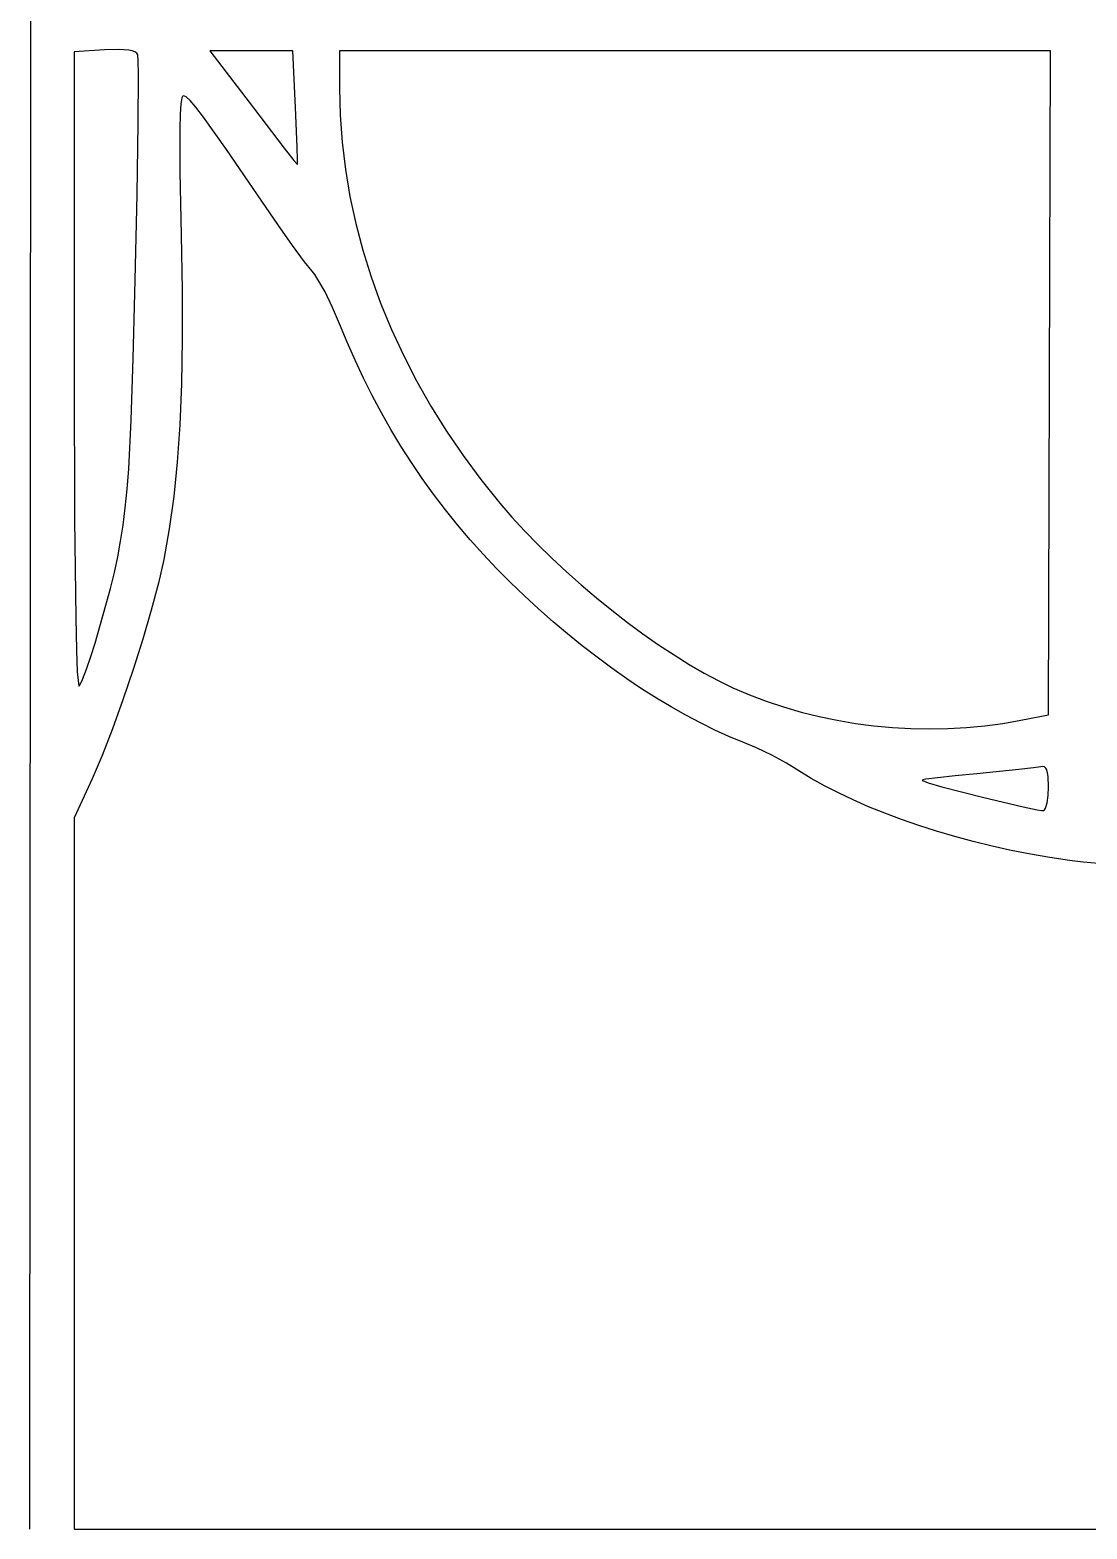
# Model space of a CAD drawing. Extents: x 0 to 2298, y -1775 to 396.
# Drawn here: x 116 to 584, y -702 to -38 of the extents above; entities that cross this region are included whole.
import ezdxf

# ---------------------------------------------------------------- set-up
doc = ezdxf.new("R2010")
doc.units = 0

msp = doc.modelspace()

# ---------------------------------------------------------------- linework, layer by layer
at = {"layer": 'Layer 1'}
for p, q in [((115.636328, -702.03), (116.301836, 366.11)), ((148.69818, -47.167516), (135.16618, -48.05486)), ((135.16618, -48.05486), (135.16618, -190.25186)), ((154.916533, -47.046201), (148.69818, -47.167516)), ((159.346328, -47.361625), (154.916533, -47.046201)), ((160.929511, -47.689613), (159.346328, -47.361625)), ((162.112349, -48.134584), (160.929511, -47.689613)), ((162.910439, -48.699139), (162.112349, -48.134584)), ((163.33938, -49.385876), (162.910439, -48.699139)), ((163.537387, -51.928337), (163.33938, -49.385876)), ((163.634007, -58.120685), (163.537387, -51.928337)), ((213.68222, -47.610646), (195.26982, -47.610646)), ((195.26982, -47.610646), (214.56952, -72.899946)), ((232.09462, -47.610646), (213.68222, -47.610646)), ((233.2038, -72.678146), (232.09462, -47.610646)), ((410.011644, -47.611674), (252.729644, -47.611674)), ((252.729644, -47.611674), (252.729644, -64.027574)), ((567.515644, -47.611674), (410.011644, -47.611674)), ((567.071972, -194.688674), (567.515644, -47.611674)), ((163.533489, -79.832876), (163.634007, -58.120685)), ((252.729644, -64.027574), (253.019937, -76.087681)), ((182.472227, -71.099107), (182.162437, -75.625954)), ((182.922398, -68.444003), (182.472227, -71.099107)), ((183.200939, -67.792358), (182.922398, -68.444003)), ((183.51555, -67.577454), (183.200939, -67.792358)), ((184.067552, -67.693626), (183.51555, -67.577454)), ((184.739136, -68.05969), (184.067552, -67.693626)), ((186.524237, -69.646776), (184.739136, -68.05969)), ((189.037233, -72.549283), (186.524237, -69.646776)), ((192.4445, -76.977779), (189.037233, -72.549283)), ((214.56952, -72.899946), (228.15697, -90.757759)), ((233.980202, -90.314108), (233.203776, -72.678146)), ((233.203776, -72.678146), (233.2038, -72.678146)), ((182.162437, -75.625954), (181.990428, -82.107729)), ((202.607362, -91.25502), (192.4445, -76.977779)), ((253.019937, -76.087681), (253.887349, -88.134468)), ((163.058621, -111.278117), (163.533489, -79.832876)), ((181.990428, -82.107729), (182.049354, -101.268813)), ((218.34385, -114.163054), (202.607362, -91.25502)), ((228.15697, -90.757759), (232.413454, -96.109554)), ((234.139647, -95.825343), (233.980202, -90.314108)), ((253.887349, -88.134468), (255.326682, -100.154612)), ((232.413454, -96.109554), (234.09112, -97.967446)), ((234.09112, -97.967446), (234.139647, -95.825343)), ((182.049354, -101.268813), (182.628206, -129.247854)), ((255.326682, -100.154612), (257.332736, -112.13479)), ((162.2302, -149.212076), (163.058621, -111.278117)), ((257.332736, -112.13479), (259.900312, -124.061676)), ((225.366341, -124.474927), (218.34385, -114.163054)), ((231.931301, -133.767767), (225.366341, -124.474927)), ((259.900312, -124.061676), (263.024211, -135.921947)), ((182.628206, -129.247854), (183.031583, -153.39419)), ((237.248436, -141.022499), (231.931301, -133.767767)), ((263.024211, -135.921947), (266.699234, -147.702279)), ((240.52745, -145.220054), (237.248436, -141.022499)), ((241.725025, -146.712248), (240.52745, -145.220054)), ((161.35845, -183.900731), (162.2302, -149.212076)), ((243.120171, -148.797162), (241.725025, -146.712248)), ((246.295205, -154.370799), (243.120171, -148.797162)), ((266.699234, -147.702279), (270.920181, -159.389349)), ((183.031583, -153.39419), (183.068411, -175.258042)), ((249.636612, -161.192264), (246.295205, -154.370799)), ((252.72845, -168.512854), (249.636612, -161.192264)), ((270.920181, -159.389349), (275.681854, -170.969832)), ((256.063896, -176.641861), (252.72845, -168.512854)), ((275.681854, -170.969832), (280.979053, -182.430404)), ((183.068411, -175.258042), (182.725692, -195.094174)), ((259.581968, -184.640895), (256.063896, -176.641861)), ((160.455502, -211.180429), (161.35845, -183.900731)), ((263.283315, -192.509956), (259.581968, -184.640895)), ((280.979053, -182.430404), (286.806579, -193.757742)), ((135.16618, -190.25186), (135.422678, -255.149407)), ((182.725692, -195.094174), (181.990427, -213.157354)), ((267.168587, -200.249042), (263.283315, -192.509956)), ((286.806579, -193.757742), (293.159233, -204.938521)), ((566.6283, -341.543674), (567.071972, -194.688674)), ((271.238435, -207.858152), (267.168587, -200.249042)), ((293.159233, -204.938521), (300.031816, -215.959418)), ((159.34458, -232.668144), (160.455502, -211.180429)), ((275.493507, -215.337288), (271.238435, -207.858152)), ((181.990427, -213.157354), (180.849618, -229.702346)), ((279.934454, -222.686447), (275.493507, -215.337288)), ((300.031816, -215.959418), (307.419128, -226.807108)), ((284.561925, -229.905629), (279.934454, -222.686447)), ((180.849618, -229.702346), (179.290267, -244.983917)), ((289.37657, -236.994834), (284.561925, -229.905629)), ((307.419128, -226.807108), (315.31597, -237.468268)), ((158.655888, -241.745313), (159.34458, -232.668144)), ((294.37904, -243.954061), (289.37657, -236.994834)), ((315.31597, -237.468268), (323.717144, -247.929574)), ((157.848912, -249.980851), (158.655888, -241.745313)), ((179.290267, -244.983917), (177.299376, -259.256831)), ((299.569983, -250.78331), (294.37904, -243.954061)), ((156.901557, -257.576881), (157.848912, -249.980851)), ((304.95005, -257.482579), (299.569983, -250.78331)), ((323.717144, -247.929574), (329.013907, -254.020485)), ((135.422678, -255.149407), (135.887147, -298.646735)), ((155.791724, -264.735523), (156.901557, -257.576881)), ((310.51989, -264.051869), (304.95005, -257.482579)), ((329.013907, -254.020485), (334.646024, -260.126666)), ((154.497318, -271.658901), (155.791724, -264.735523)), ((177.299376, -259.256831), (174.863946, -272.775854)), ((316.280154, -270.491178), (310.51989, -264.051869)), ((334.646024, -260.126666), (340.574501, -266.216596)), ((152.996242, -278.549135), (154.497318, -271.658901)), ((322.231491, -276.800507), (316.280154, -270.491178)), ((340.574501, -266.216596), (346.760344, -272.258757)), ((151.266399, -285.608348), (152.996242, -278.549135)), ((174.863946, -272.775854), (172.500006, -283.247195)), ((328.37455, -282.979854), (322.231491, -276.800507)), ((346.760344, -272.258757), (353.164559, -278.221626)), ((353.164559, -278.221626), (359.748152, -284.073685)), ((172.500006, -283.247195), (169.345777, -295.195138)), ((334.582775, -288.934057), (328.37455, -282.979854)), ((359.748152, -284.073685), (366.472128, -289.783412)), ((149.285692, -293.038662), (151.266399, -285.608348)), ((340.886212, -294.728058), (334.582775, -288.934057)), ((366.472128, -289.783412), (373.297494, -295.319287)), ((144.4833, -309.821076), (149.285692, -293.038662)), ((169.345777, -295.195138), (165.567636, -308.120552)), ((347.270885, -300.352433), (340.886212, -294.728058)), ((373.297494, -295.319287), (380.185255, -300.649789)), ((135.887147, -298.646735), (136.21037, -312.935717)), ((353.722823, -305.797759), (347.270885, -300.352433)), ((380.185255, -300.649789), (387.096417, -305.743399)), ((142.566497, -315.825205), (144.4833, -309.82176)), ((144.4833, -309.82176), (144.4833, -309.821076)), ((165.567636, -308.120552), (161.33196, -321.524304)), ((360.228053, -311.054611), (353.722823, -305.797759)), ((366.772602, -316.113567), (360.228053, -311.054611)), ((387.096417, -305.743399), (393.991987, -310.568596)), ((393.991987, -310.568596), (400.832969, -315.09386)), ((136.21037, -312.935717), (136.601183, -322.553126)), ((140.628897, -321.412713), (142.566497, -315.825205)), ((373.342496, -320.965201), (366.772602, -316.113567)), ((400.832969, -315.09386), (407.58037, -319.28767)), ((136.601183, -322.553126), (137.064787, -327.72512)), ((138.89927, -325.918769), (140.628897, -321.412713)), ((161.33196, -321.524304), (156.805126, -334.907262)), ((379.923762, -325.600092), (373.342496, -320.965201)), ((407.58037, -319.28767), (414.195196, -323.118506)), ((414.195196, -323.118506), (420.638452, -326.554847)), ((137.064787, -327.72512), (137.32551, -328.714762)), ((137.32551, -328.714762), (137.463386, -328.822862)), ((137.463386, -328.822862), (137.60638, -328.67786)), ((137.60638, -328.67786), (138.89927, -325.918769)), ((386.502429, -330.008813), (379.923762, -325.600092)), ((393.064522, -334.181943), (386.502429, -330.008813)), ((420.638452, -326.554847), (426.871144, -329.565174)), ((426.871144, -329.565174), (434.201595, -332.705316)), ((156.805126, -334.907262), (152.153511, -347.770295)), ((399.596068, -338.110057), (393.064522, -334.181943)), ((406.083095, -341.783731), (399.596068, -338.110057)), ((434.201595, -332.705316), (441.705573, -335.553001)), ((441.705573, -335.553001), (449.364228, -338.106929)), ((449.364228, -338.106929), (457.158716, -340.365799)), ((412.51163, -345.193541), (406.083095, -341.783731)), ((457.158716, -340.365799), (465.070188, -342.328311)), ((465.070188, -342.328311), (473.079798, -343.993165)), ((473.079798, -343.993165), (481.168699, -345.359061)), ((546.472739, -345.367711), (554.427144, -343.984474)), ((554.427144, -343.984474), (554.4273, -343.983874)), ((554.4273, -343.983874), (566.6283, -341.543674)), ((152.153511, -347.770295), (147.543492, -359.614269)), ((418.867699, -348.330064), (412.51163, -345.193541)), ((425.13733, -351.183877), (418.867699, -348.330064)), ((431.30655, -353.745554), (425.13733, -351.183877)), ((481.168699, -345.359061), (489.318044, -346.424699)), ((489.318044, -346.424699), (497.508986, -347.188778)), ((497.508986, -347.188778), (505.722677, -347.649998)), ((505.722677, -347.649998), (513.940272, -347.807059)), ((513.940272, -347.807059), (522.142922, -347.658662)), ((522.142922, -347.658662), (530.311782, -347.203504)), ((530.311782, -347.203504), (538.428003, -346.440287)), ((538.428003, -346.440287), (546.472739, -345.367711)), ((437.403574, -356.251636), (431.30655, -353.745554)), ((444.145296, -359.485604), (437.403574, -356.251636)), ((147.543492, -359.614269), (143.141446, -369.940054)), ((450.679046, -363.010722), (444.145296, -359.485604)), ((456.15215, -366.390254), (450.679046, -363.010722)), ((563.29976, -364.614634), (560.048472, -365.0999)), ((564.207035, -364.495483), (563.29976, -364.614634)), ((564.942733, -364.659694), (564.207035, -364.495483)), ((565.522453, -365.141061), (564.942733, -364.659694)), ((143.141446, -369.940054), (135.155346, -387.243254)), ((461.596695, -369.726673), (456.15215, -366.390254)), ((467.431846, -372.991602), (461.596695, -369.726673)), ((511.072138, -370.3984), (510.72466, -370.604204)), ((510.72466, -370.604204), (511.561527, -371.016897)), ((512.381487, -370.122404), (511.072138, -370.3984)), ((511.561527, -371.016897), (513.395357, -371.64926)), ((517.490647, -369.411835), (512.381487, -370.122404)), ((525.26184, -368.576483), (517.490647, -369.411835)), ((534.90476, -367.720334), (525.26184, -368.576483)), ((553.594426, -365.834732), (534.90476, -367.720334)), ((560.048472, -365.0999), (553.594426, -365.834732)), ((565.961792, -365.97338), (565.522453, -365.141061)), ((566.276349, -367.190446), (565.961792, -365.97338)), ((566.48172, -368.826053), (566.276349, -367.190446)), ((566.6273, -373.488074), (566.48172, -368.826053)), ((473.632255, -376.175942), (467.431846, -372.991602)), ((480.172575, -379.270594), (473.632255, -376.175942)), ((513.395357, -371.64926), (519.487183, -373.432617)), ((519.487183, -373.432617), (537.400441, -378.091185)), ((537.400441, -378.091185), (555.396884, -382.333813)), ((566.017272, -380.614592), (566.467876, -377.33211)), ((566.467876, -377.33211), (566.62732, -373.488104)), ((566.62732, -373.488104), (566.6273, -373.488074)), ((487.027459, -382.266459), (480.172575, -379.270594)), ((494.17156, -385.15444), (487.027459, -382.266459)), ((555.396884, -382.333813), (561.59269, -383.597244)), ((561.59269, -383.597244), (563.494107, -383.891655)), ((563.494107, -383.891655), (564.40896, -383.914404)), ((564.40896, -383.914404), (564.886428, -383.621078)), ((564.886428, -383.621078), (565.317103, -382.940405)), ((565.317103, -382.940405), (566.017272, -380.614592)), ((135.155346, -387.243254), (135.155346, -544.747254)), ((501.579531, -387.925437), (494.17156, -385.15444)), ((509.226025, -390.570352), (501.579531, -387.925437)), ((517.085695, -393.080085), (509.226025, -390.570352)), ((525.133193, -395.445538), (517.085695, -393.080085)), ((533.343173, -397.657613), (525.133193, -395.445538)), ((541.690287, -399.707211), (533.343173, -397.657613)), ((550.14919, -401.585232), (541.690287, -399.707211)), ((558.694532, -403.282579), (550.14919, -401.585232)), ((567.300968, -404.790153), (558.694532, -403.282579)), ((575.94315, -406.098854), (567.300968, -404.790153)), ((582.010131, -406.827023), (575.94315, -406.098854)), ((588.750106, -407.432035), (582.010131, -406.827023)), ((135.155346, -544.747254), (135.155346, -702.029254)), ((135.155346, -702.029254), (411.119346, -702.029254)), ((411.119346, -702.029254), (686.861346, -702.029254))]:
    msp.add_line(p, q, dxfattribs=at)

doc.saveas('drawing.dxf')
